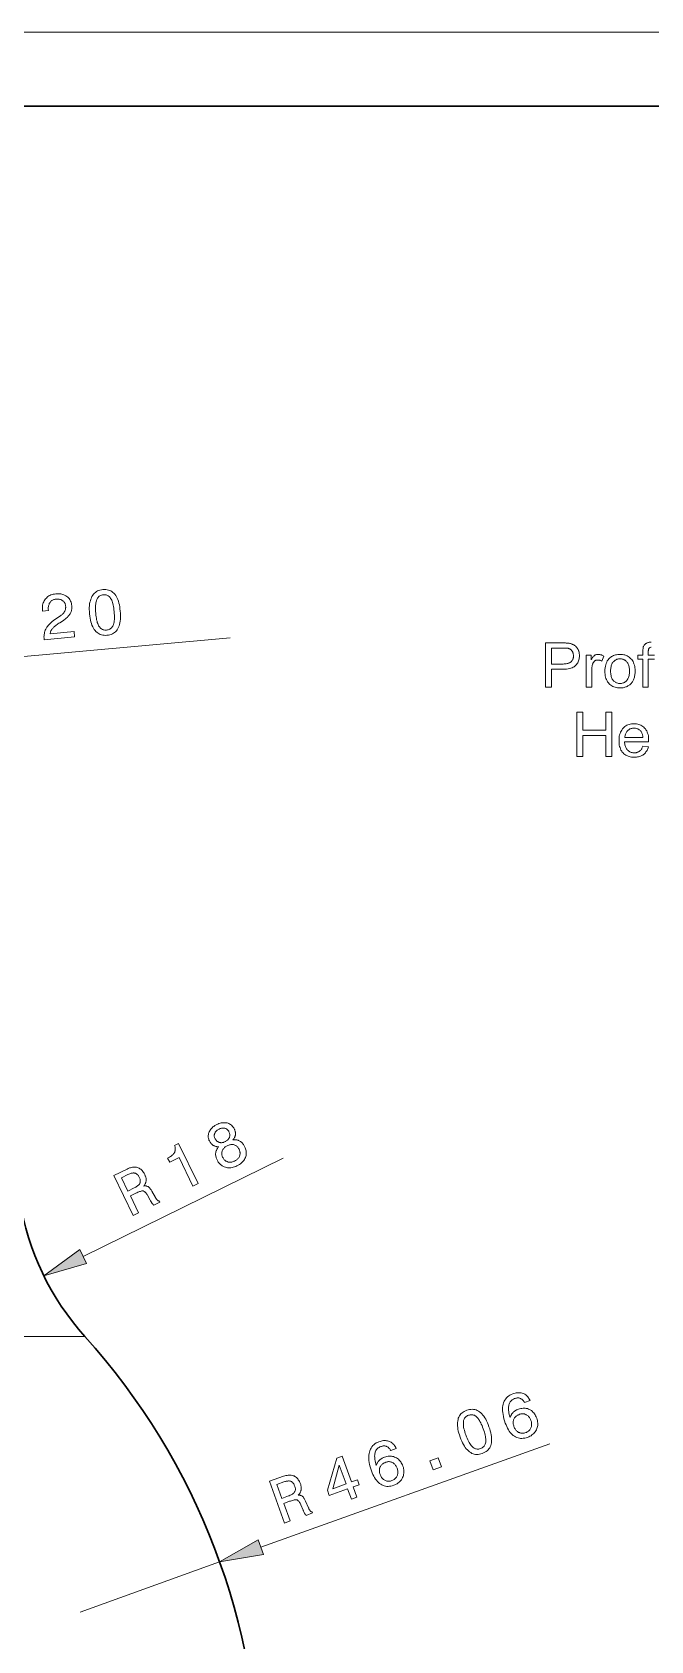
# Model space of a CAD drawing. Extents: x 0 to 297, y 0 to 420.
# Drawn here: x 128.1 to 169.9, y 311.3 to 420 of the extents above; entities that cross this region are included whole.
import ezdxf

# ---------------------------------------------------------------- set-up
doc = ezdxf.new("R2010")
doc.units = 0

msp = doc.modelspace()

# ---------------------------------------------------------------- linework, layer by layer
at = {"color": 7, "lineweight": 13}
for p, q in [((0, 420), (297, 420)), ((128.88, 331.88), (85.62, 331.88)), ((143.58, 317.64), (163.08, 324.63))]:
    msp.add_line(p, q, dxfattribs=at)
at = {"color": 7, "lineweight": 30}
msp.add_line((20, 415), (292, 415), dxfattribs=at)
at = {"color": 7, "lineweight": 13, "ltscale": 0.426139}
msp.add_line((124.53, 377.55), (141.51, 379.08), dxfattribs=at)
at = {"color": 7, "lineweight": 13, "ltscale": 0.376139}
msp.add_line((131.58, 337.28), (145.08, 343.92), dxfattribs=at)
at = {"color": 7, "lineweight": 13, "ltscale": 0.070515}
msp.add_line((131.7, 331.88), (128.88, 331.88), dxfattribs=at)
at = {"color": 7, "lineweight": 13, "ltscale": 0.25}
msp.add_line((131.39, 313.26), (140.8, 316.64), dxfattribs=at)
at = {"color": 7, "lineweight": 13}
for points in [[(128.95, 378.95), (128.95, 378.96), (128.95, 379.05), (128.94, 379.14), (128.95, 379.22), (128.96, 379.3), (128.97, 379.38), (128.98, 379.45), (129, 379.52), (129.03, 379.59), (129.06, 379.66), (129.09, 379.72), (129.13, 379.79), (129.18, 379.85), (129.23, 379.92), (129.29, 379.98), (129.35, 380.05), (129.43, 380.11), (129.5, 380.18), (129.59, 380.24), (129.68, 380.31), (129.78, 380.38), (130.02, 380.54), (130.06, 380.57), (130.1, 380.6), (130.14, 380.63), (130.18, 380.66), (130.21, 380.69), (130.24, 380.72), (130.27, 380.75), (130.29, 380.79), (130.31, 380.82), (130.33, 380.85), (130.35, 380.88), (130.36, 380.92), (130.38, 380.95), (130.39, 380.99), (130.39, 381.02), (130.4, 381.06), (130.4, 381.1), (130.41, 381.14), (130.41, 381.18), (130.4, 381.22), (130.4, 381.27), (130.39, 381.31), (130.38, 381.35), (130.36, 381.39), (130.34, 381.43), (130.32, 381.47), (130.3, 381.5), (130.27, 381.53), (130.24, 381.56), (130.21, 381.59), (130.17, 381.61), (130.13, 381.64), (130.09, 381.65), (130.05, 381.67), (130.01, 381.68), (129.96, 381.69), (129.91, 381.7), (129.86, 381.7), (129.81, 381.7), (129.76, 381.7), (129.7, 381.69), (129.65, 381.68), (129.61, 381.67), (129.56, 381.65), (129.52, 381.63), (129.48, 381.6), (129.44, 381.58), (129.41, 381.55), (129.38, 381.51), (129.35, 381.47), (129.32, 381.43), (129.3, 381.39), (129.28, 381.34), (129.26, 381.29), (129.25, 381.24), (129.24, 381.19), (129.23, 381.13), (129.23, 381.08), (129.23, 381.01), (129.24, 380.95), (129.24, 380.92), (128.85, 380.88), (128.84, 380.94), (128.84, 381.03), (128.84, 381.12), (128.84, 381.21), (128.85, 381.29), (128.87, 381.37), (128.89, 381.45), (128.92, 381.52), (128.96, 381.59), (129, 381.65), (129.04, 381.71), (129.1, 381.77), (129.15, 381.82), (129.21, 381.87), (129.27, 381.91), (129.34, 381.95), (129.41, 381.98), (129.49, 382.01), (129.57, 382.03), (129.66, 382.04), (129.75, 382.06), (129.83, 382.06), (129.92, 382.06), (130, 382.06), (130.08, 382.05), (130.15, 382.03), (130.22, 382.01), (130.29, 381.98), (130.36, 381.95), (130.42, 381.92), (130.48, 381.87), (130.54, 381.83), (130.59, 381.78), (130.64, 381.73), (130.68, 381.67), (130.71, 381.61), (130.74, 381.55), (130.77, 381.48), (130.79, 381.41), (130.8, 381.33), (130.81, 381.25), (130.82, 381.19), (130.82, 381.13), (130.81, 381.07), (130.81, 381.02), (130.8, 380.96), (130.79, 380.91), (130.77, 380.85), (130.75, 380.8), (130.73, 380.75), (130.7, 380.7), (130.67, 380.65), (130.64, 380.6), (130.6, 380.56), (130.56, 380.51), (130.52, 380.46), (130.47, 380.42), (130.42, 380.38), (130.37, 380.33), (130.31, 380.29), (130.25, 380.25), (130.01, 380.1), (129.94, 380.06), (129.88, 380.02), (129.82, 379.98), (129.77, 379.94), (129.72, 379.9), (129.67, 379.86), (129.63, 379.82), (129.59, 379.79), (129.56, 379.75), (129.53, 379.72), (129.5, 379.68), (129.47, 379.65), (129.45, 379.62), (129.43, 379.58), (129.41, 379.55), (129.39, 379.51), (129.38, 379.47), (129.37, 379.44), (129.36, 379.4), (129.35, 379.36), (130.97, 379.51), (131, 379.14)], [(132.02, 380.7), (132.01, 380.85), (132, 380.99), (132, 381.12), (132.01, 381.25), (132.02, 381.37), (132.04, 381.49), (132.07, 381.59), (132.1, 381.7), (132.14, 381.79), (132.18, 381.88), (132.23, 381.96), (132.28, 382.03), (132.34, 382.09), (132.41, 382.15), (132.48, 382.2), (132.55, 382.25), (132.64, 382.28), (132.72, 382.31), (132.82, 382.33), (132.91, 382.34), (133.01, 382.35), (133.11, 382.34), (133.2, 382.33), (133.29, 382.31), (133.37, 382.28), (133.45, 382.25), (133.52, 382.2), (133.59, 382.15), (133.66, 382.09), (133.72, 382.02), (133.78, 381.94), (133.83, 381.86), (133.88, 381.76), (133.92, 381.66), (133.96, 381.55), (134, 381.43), (134.03, 381.31), (134.05, 381.18), (134.07, 381.04), (134.09, 380.89), (134.1, 380.74), (134.1, 380.6), (134.1, 380.46), (134.1, 380.33), (134.08, 380.21), (134.06, 380.1), (134.04, 379.99), (134.01, 379.89), (133.97, 379.8), (133.93, 379.71), (133.88, 379.63), (133.83, 379.56), (133.77, 379.49), (133.7, 379.44), (133.63, 379.39), (133.56, 379.35), (133.47, 379.31), (133.39, 379.28), (133.29, 379.26), (133.19, 379.25), (133.09, 379.24), (133, 379.25), (132.91, 379.26), (132.82, 379.28), (132.74, 379.31), (132.66, 379.34), (132.59, 379.39), (132.52, 379.44), (132.45, 379.5), (132.39, 379.57), (132.33, 379.65), (132.28, 379.74), (132.23, 379.83), (132.18, 379.93), (132.15, 380.04), (132.11, 380.15), (132.08, 380.28), (132.06, 380.41), (132.04, 380.55)], [(132.43, 380.74), (132.44, 380.62), (132.46, 380.5), (132.48, 380.4), (132.49, 380.3), (132.52, 380.2), (132.54, 380.12), (132.57, 380.04), (132.6, 379.97), (132.63, 379.9), (132.66, 379.85), (132.7, 379.79), (132.74, 379.75), (132.78, 379.71), (132.83, 379.68), (132.88, 379.65), (132.93, 379.63), (132.98, 379.61), (133.04, 379.6), (133.1, 379.6), (133.16, 379.6), (133.22, 379.61), (133.28, 379.62), (133.34, 379.64), (133.39, 379.67), (133.44, 379.7), (133.48, 379.73), (133.52, 379.77), (133.55, 379.82), (133.58, 379.87), (133.61, 379.93), (133.63, 379.99), (133.65, 380.06), (133.67, 380.14), (133.68, 380.22), (133.69, 380.31), (133.69, 380.4), (133.69, 380.5), (133.69, 380.61), (133.68, 380.73), (133.67, 380.85), (133.66, 380.97), (133.65, 381.08), (133.63, 381.19), (133.61, 381.29), (133.59, 381.39), (133.56, 381.47), (133.54, 381.55), (133.51, 381.62), (133.48, 381.69), (133.44, 381.74), (133.41, 381.8), (133.37, 381.84), (133.33, 381.88), (133.28, 381.91), (133.23, 381.94), (133.18, 381.96), (133.13, 381.98), (133.07, 381.98), (133.01, 381.99), (132.95, 381.99), (132.88, 381.98), (132.83, 381.96), (132.77, 381.94), (132.72, 381.92), (132.67, 381.89), (132.63, 381.85), (132.59, 381.81), (132.56, 381.77), (132.53, 381.71), (132.5, 381.66), (132.48, 381.59), (132.46, 381.52), (132.44, 381.45), (132.43, 381.36), (132.42, 381.28), (132.41, 381.18), (132.41, 381.08), (132.42, 380.97), (132.42, 380.86)], [(162.8, 375.74), (162.8, 378.74), (163.93, 378.74), (163.99, 378.74), (164.05, 378.74), (164.1, 378.74), (164.15, 378.74), (164.2, 378.73), (164.24, 378.73), (164.28, 378.73), (164.32, 378.72), (164.36, 378.72), (164.39, 378.71), (164.43, 378.7), (164.48, 378.7), (164.52, 378.68), (164.56, 378.67), (164.59, 378.66), (164.63, 378.64), (164.67, 378.63), (164.7, 378.61), (164.73, 378.59), (164.76, 378.57), (164.79, 378.55), (164.82, 378.53), (164.85, 378.5), (164.87, 378.48), (164.9, 378.45), (164.92, 378.42), (164.94, 378.39), (164.96, 378.35), (164.98, 378.32), (165, 378.28), (165.02, 378.25), (165.03, 378.21), (165.05, 378.17), (165.06, 378.13), (165.07, 378.09), (165.08, 378.05), (165.08, 378), (165.09, 377.96), (165.09, 377.92), (165.09, 377.87), (165.09, 377.8), (165.08, 377.73), (165.07, 377.65), (165.05, 377.59), (165.03, 377.52), (165.01, 377.46), (164.97, 377.4), (164.94, 377.34), (164.9, 377.28), (164.85, 377.23), (164.8, 377.18), (164.74, 377.13), (164.67, 377.09), (164.59, 377.06), (164.51, 377.03), (164.42, 377), (164.32, 376.98), (164.21, 376.97), (164.09, 376.96), (163.97, 376.96), (163.2, 376.96), (163.2, 375.74)], [(163.2, 377.31), (163.98, 377.31), (164.05, 377.32), (164.12, 377.32), (164.19, 377.33), (164.25, 377.34), (164.3, 377.35), (164.36, 377.37), (164.4, 377.39), (164.45, 377.41), (164.49, 377.43), (164.52, 377.46), (164.55, 377.49), (164.58, 377.52), (164.6, 377.55), (164.63, 377.59), (164.64, 377.63), (164.66, 377.67), (164.67, 377.72), (164.68, 377.76), (164.68, 377.81), (164.68, 377.86), (164.68, 377.9), (164.68, 377.93), (164.67, 377.97), (164.67, 378), (164.66, 378.04), (164.65, 378.07), (164.64, 378.1), (164.62, 378.13), (164.61, 378.16), (164.59, 378.18), (164.57, 378.21), (164.55, 378.23), (164.53, 378.26), (164.5, 378.28), (164.48, 378.29), (164.45, 378.31), (164.43, 378.33), (164.4, 378.34), (164.37, 378.35), (164.34, 378.36), (164.32, 378.37), (164.29, 378.37), (164.26, 378.37), (164.23, 378.38), (164.19, 378.38), (164.16, 378.38), (164.11, 378.38), (164.07, 378.39), (164.02, 378.39), (163.97, 378.39), (163.2, 378.39)], [(165.55, 375.74), (165.55, 377.91), (165.88, 377.91), (165.88, 377.59), (165.9, 377.63), (165.93, 377.67), (165.95, 377.71), (165.98, 377.74), (166, 377.78), (166.02, 377.81), (166.05, 377.83), (166.07, 377.85), (166.09, 377.87), (166.11, 377.89), (166.13, 377.9), (166.16, 377.92), (166.18, 377.93), (166.2, 377.94), (166.23, 377.95), (166.25, 377.95), (166.27, 377.96), (166.3, 377.96), (166.32, 377.96), (166.35, 377.96), (166.39, 377.96), (166.42, 377.96), (166.46, 377.95), (166.5, 377.94), (166.54, 377.93), (166.57, 377.92), (166.61, 377.91), (166.65, 377.89), (166.69, 377.87), (166.73, 377.84), (166.6, 377.5), (166.57, 377.52), (166.55, 377.53), (166.52, 377.54), (166.49, 377.55), (166.47, 377.56), (166.44, 377.57), (166.41, 377.58), (166.38, 377.58), (166.36, 377.58), (166.33, 377.58), (166.31, 377.58), (166.28, 377.58), (166.26, 377.58), (166.24, 377.57), (166.22, 377.56), (166.19, 377.56), (166.17, 377.55), (166.15, 377.54), (166.13, 377.52), (166.11, 377.51), (166.1, 377.5), (166.08, 377.48), (166.06, 377.46), (166.05, 377.44), (166.03, 377.42), (166.02, 377.4), (166.01, 377.38), (166, 377.36), (165.99, 377.33), (165.98, 377.31), (165.97, 377.27), (165.95, 377.23), (165.95, 377.19), (165.94, 377.15), (165.93, 377.1), (165.93, 377.06), (165.92, 377.02), (165.92, 376.97), (165.92, 376.93), (165.92, 376.88), (165.92, 375.74)], [(166.81, 376.83), (166.81, 376.95), (166.82, 377.06), (166.84, 377.16), (166.86, 377.26), (166.89, 377.35), (166.93, 377.44), (166.97, 377.52), (167.02, 377.59), (167.08, 377.66), (167.15, 377.72), (167.2, 377.77), (167.26, 377.81), (167.32, 377.85), (167.39, 377.88), (167.46, 377.9), (167.53, 377.92), (167.6, 377.94), (167.67, 377.95), (167.75, 377.96), (167.83, 377.96), (167.92, 377.96), (168, 377.95), (168.08, 377.94), (168.16, 377.92), (168.24, 377.89), (168.31, 377.86), (168.38, 377.82), (168.44, 377.78), (168.5, 377.73), (168.56, 377.67), (168.62, 377.61), (168.66, 377.54), (168.71, 377.47), (168.74, 377.4), (168.77, 377.32), (168.8, 377.24), (168.82, 377.15), (168.83, 377.06), (168.84, 376.96), (168.85, 376.86), (168.84, 376.78), (168.84, 376.7), (168.83, 376.62), (168.83, 376.55), (168.81, 376.48), (168.8, 376.42), (168.78, 376.36), (168.77, 376.3), (168.74, 376.25), (168.72, 376.2), (168.69, 376.15), (168.67, 376.11), (168.63, 376.06), (168.6, 376.02), (168.57, 375.99), (168.53, 375.95), (168.49, 375.91), (168.45, 375.88), (168.4, 375.85), (168.35, 375.83), (168.31, 375.8), (168.26, 375.78), (168.21, 375.76), (168.15, 375.74), (168.1, 375.73), (168.05, 375.71), (168, 375.7), (167.94, 375.7), (167.89, 375.69), (167.83, 375.69), (167.74, 375.7), (167.65, 375.7), (167.57, 375.72), (167.49, 375.74), (167.42, 375.77), (167.34, 375.8), (167.28, 375.84), (167.21, 375.88), (167.15, 375.93), (167.09, 375.98), (167.04, 376.05), (166.99, 376.11), (166.95, 376.18), (166.91, 376.26), (166.88, 376.34), (166.85, 376.43), (166.83, 376.52), (166.82, 376.62), (166.81, 376.72)], [(167.19, 376.83), (167.19, 376.75), (167.2, 376.67), (167.2, 376.6), (167.22, 376.53), (167.23, 376.46), (167.25, 376.4), (167.28, 376.35), (167.3, 376.29), (167.34, 376.25), (167.37, 376.2), (167.41, 376.16), (167.45, 376.13), (167.49, 376.1), (167.53, 376.07), (167.58, 376.05), (167.62, 376.03), (167.67, 376.01), (167.72, 376), (167.77, 376), (167.83, 375.99), (167.88, 376), (167.93, 376), (167.98, 376.01), (168.03, 376.03), (168.08, 376.05), (168.12, 376.07), (168.17, 376.1), (168.21, 376.13), (168.25, 376.16), (168.29, 376.2), (168.32, 376.25), (168.35, 376.3), (168.38, 376.35), (168.4, 376.41), (168.42, 376.47), (168.44, 376.53), (168.45, 376.6), (168.46, 376.68), (168.47, 376.76), (168.47, 376.84), (168.47, 376.92), (168.46, 376.99), (168.45, 377.06), (168.44, 377.13), (168.42, 377.19), (168.4, 377.25), (168.38, 377.31), (168.35, 377.36), (168.32, 377.41), (168.28, 377.45), (168.25, 377.49), (168.21, 377.53), (168.17, 377.56), (168.12, 377.58), (168.08, 377.61), (168.03, 377.63), (167.98, 377.64), (167.93, 377.65), (167.88, 377.66), (167.83, 377.66), (167.77, 377.66), (167.72, 377.65), (167.67, 377.64), (167.62, 377.63), (167.58, 377.61), (167.53, 377.58), (167.49, 377.56), (167.45, 377.53), (167.41, 377.49), (167.37, 377.45), (167.34, 377.41), (167.3, 377.36), (167.28, 377.31), (167.25, 377.25), (167.23, 377.19), (167.22, 377.13), (167.2, 377.06), (167.2, 376.99), (167.19, 376.91)], [(164.91, 371.06), (164.91, 374.06), (165.31, 374.06), (165.31, 372.83), (166.87, 372.83), (166.87, 374.06), (167.27, 374.06), (167.27, 371.06), (166.87, 371.06), (166.87, 372.47), (165.31, 372.47), (165.31, 371.06)], [(169.37, 371.76), (169.75, 371.71), (169.73, 371.65), (169.71, 371.58), (169.68, 371.53), (169.65, 371.47), (169.62, 371.42), (169.58, 371.37), (169.55, 371.32), (169.51, 371.27), (169.46, 371.23), (169.41, 371.19), (169.36, 371.16), (169.31, 371.13), (169.26, 371.1), (169.2, 371.08), (169.14, 371.06), (169.07, 371.04), (169.01, 371.03), (168.94, 371.02), (168.87, 371.01), (168.79, 371.01), (168.7, 371.01), (168.61, 371.02), (168.52, 371.04), (168.44, 371.06), (168.37, 371.08), (168.29, 371.12), (168.22, 371.15), (168.16, 371.2), (168.09, 371.25), (168.04, 371.3), (167.98, 371.36), (167.94, 371.43), (167.89, 371.5), (167.86, 371.58), (167.83, 371.66), (167.8, 371.74), (167.78, 371.83), (167.77, 371.92), (167.76, 372.02), (167.76, 372.13), (167.76, 372.23), (167.77, 372.34), (167.78, 372.43), (167.8, 372.53), (167.83, 372.61), (167.86, 372.7), (167.9, 372.77), (167.94, 372.85), (167.99, 372.92), (168.04, 372.98), (168.1, 373.04), (168.16, 373.09), (168.22, 373.13), (168.29, 373.17), (168.36, 373.21), (168.44, 373.23), (168.52, 373.25), (168.6, 373.27), (168.68, 373.28), (168.77, 373.28), (168.86, 373.28), (168.94, 373.27), (169.02, 373.25), (169.1, 373.23), (169.17, 373.21), (169.24, 373.17), (169.3, 373.14), (169.37, 373.09), (169.43, 373.04), (169.48, 372.98), (169.54, 372.92), (169.58, 372.86), (169.63, 372.79), (169.66, 372.71), (169.69, 372.63), (169.72, 372.54), (169.74, 372.45), (169.75, 372.36), (169.76, 372.26), (169.76, 372.15), (169.76, 372.14), (169.76, 372.14), (169.76, 372.13), (169.76, 372.12), (169.76, 372.11), (169.76, 372.1), (169.76, 372.09), (169.76, 372.08), (169.76, 372.06), (169.76, 372.05), (168.14, 372.05), (168.14, 371.98), (168.15, 371.92), (168.16, 371.85), (168.18, 371.79), (168.2, 371.74), (168.22, 371.68), (168.25, 371.63), (168.27, 371.59), (168.31, 371.54), (168.34, 371.5), (168.38, 371.47), (168.42, 371.43), (168.46, 371.41), (168.5, 371.38), (168.54, 371.36), (168.59, 371.34), (168.64, 371.33), (168.69, 371.32), (168.74, 371.31), (168.79, 371.31), (168.83, 371.31), (168.87, 371.32), (168.91, 371.32), (168.95, 371.33), (168.98, 371.34), (169.02, 371.35), (169.05, 371.37), (169.08, 371.38), (169.11, 371.4), (169.14, 371.42), (169.17, 371.44), (169.2, 371.47), (169.22, 371.49), (169.25, 371.52), (169.27, 371.56), (169.29, 371.59), (169.31, 371.63), (169.33, 371.67), (169.35, 371.71)], [(168.16, 372.35), (169.37, 372.35), (169.37, 372.41), (169.36, 372.46), (169.35, 372.51), (169.34, 372.55), (169.32, 372.59), (169.31, 372.63), (169.29, 372.67), (169.27, 372.71), (169.25, 372.74), (169.23, 372.77), (169.2, 372.81), (169.16, 372.84), (169.12, 372.87), (169.08, 372.9), (169.03, 372.93), (168.98, 372.94), (168.94, 372.96), (168.88, 372.97), (168.83, 372.98), (168.78, 372.98), (168.73, 372.98), (168.68, 372.97), (168.63, 372.96), (168.59, 372.95), (168.54, 372.94), (168.5, 372.92), (168.46, 372.9), (168.42, 372.87), (168.38, 372.84), (168.35, 372.81), (168.32, 372.77), (168.29, 372.74), (168.26, 372.7), (168.24, 372.65), (168.22, 372.61), (168.2, 372.56), (168.18, 372.51), (168.17, 372.46), (168.16, 372.41)], [(140.74, 344.7), (140.7, 344.7), (140.66, 344.7), (140.62, 344.7), (140.58, 344.71), (140.54, 344.72), (140.5, 344.73), (140.47, 344.74), (140.43, 344.75), (140.4, 344.77), (140.37, 344.79), (140.34, 344.81), (140.31, 344.83), (140.28, 344.86), (140.25, 344.88), (140.22, 344.91), (140.2, 344.94), (140.18, 344.98), (140.15, 345.01), (140.13, 345.05), (140.11, 345.09), (140.08, 345.15), (140.06, 345.21), (140.05, 345.27), (140.03, 345.33), (140.03, 345.4), (140.03, 345.46), (140.04, 345.52), (140.05, 345.58), (140.07, 345.64), (140.1, 345.7), (140.13, 345.76), (140.16, 345.82), (140.2, 345.88), (140.24, 345.93), (140.29, 345.98), (140.34, 346.03), (140.4, 346.07), (140.47, 346.12), (140.53, 346.16), (140.61, 346.19), (140.68, 346.23), (140.75, 346.26), (140.83, 346.28), (140.9, 346.3), (140.97, 346.31), (141.04, 346.32), (141.11, 346.32), (141.17, 346.32), (141.24, 346.31), (141.3, 346.3), (141.37, 346.28), (141.43, 346.26), (141.48, 346.23), (141.54, 346.2), (141.59, 346.16), (141.63, 346.12), (141.67, 346.07), (141.71, 346.02), (141.75, 345.97), (141.78, 345.91), (141.8, 345.87), (141.82, 345.83), (141.83, 345.79), (141.84, 345.75), (141.85, 345.71), (141.86, 345.67), (141.86, 345.63), (141.87, 345.59), (141.87, 345.56), (141.86, 345.52), (141.86, 345.48), (141.85, 345.45), (141.84, 345.41), (141.83, 345.38), (141.82, 345.34), (141.8, 345.31), (141.78, 345.27), (141.76, 345.24), (141.73, 345.2), (141.7, 345.17), (141.76, 345.17), (141.81, 345.17), (141.86, 345.17), (141.9, 345.17), (141.95, 345.16), (142, 345.15), (142.04, 345.14), (142.08, 345.12), (142.12, 345.1), (142.16, 345.08), (142.2, 345.05), (142.24, 345.03), (142.28, 345), (142.31, 344.96), (142.34, 344.93), (142.37, 344.89), (142.4, 344.85), (142.43, 344.81), (142.46, 344.76), (142.48, 344.71), (142.52, 344.63), (142.55, 344.56), (142.57, 344.48), (142.58, 344.41), (142.59, 344.33), (142.59, 344.26), (142.59, 344.19), (142.58, 344.11), (142.56, 344.04), (142.54, 343.97), (142.51, 343.9), (142.47, 343.83), (142.43, 343.77), (142.38, 343.71), (142.33, 343.65), (142.27, 343.6), (142.2, 343.54), (142.13, 343.5), (142.06, 343.45), (141.97, 343.41), (141.89, 343.37), (141.81, 343.34), (141.72, 343.31), (141.64, 343.29), (141.56, 343.28), (141.49, 343.27), (141.41, 343.27), (141.33, 343.27), (141.26, 343.29), (141.19, 343.31), (141.11, 343.33), (141.05, 343.36), (140.98, 343.4), (140.92, 343.44), (140.87, 343.48), (140.81, 343.54), (140.76, 343.59), (140.71, 343.66), (140.67, 343.73), (140.63, 343.8), (140.61, 343.85), (140.59, 343.9), (140.57, 343.95), (140.56, 344), (140.55, 344.05), (140.54, 344.09), (140.53, 344.14), (140.53, 344.19), (140.53, 344.23), (140.54, 344.28), (140.54, 344.32), (140.55, 344.37), (140.57, 344.41), (140.58, 344.45), (140.6, 344.5), (140.62, 344.54), (140.65, 344.58), (140.68, 344.62), (140.71, 344.66)], [(140.49, 345.24), (140.51, 345.2), (140.54, 345.17), (140.56, 345.14), (140.58, 345.11), (140.61, 345.08), (140.64, 345.06), (140.67, 345.04), (140.7, 345.02), (140.74, 345), (140.77, 344.99), (140.81, 344.98), (140.85, 344.98), (140.89, 344.97), (140.93, 344.97), (140.97, 344.98), (141.01, 344.98), (141.05, 344.99), (141.09, 345.01), (141.13, 345.02), (141.17, 345.04), (141.21, 345.06), (141.25, 345.09), (141.29, 345.11), (141.32, 345.14), (141.35, 345.17), (141.38, 345.19), (141.4, 345.23), (141.42, 345.26), (141.44, 345.29), (141.46, 345.33), (141.47, 345.36), (141.48, 345.4), (141.48, 345.44), (141.48, 345.47), (141.48, 345.51), (141.48, 345.55), (141.47, 345.58), (141.46, 345.62), (141.45, 345.66), (141.43, 345.7), (141.41, 345.74), (141.39, 345.77), (141.37, 345.8), (141.34, 345.83), (141.31, 345.86), (141.29, 345.88), (141.26, 345.9), (141.22, 345.92), (141.19, 345.93), (141.16, 345.94), (141.12, 345.95), (141.08, 345.96), (141.05, 345.96), (141.01, 345.96), (140.97, 345.95), (140.93, 345.94), (140.89, 345.93), (140.84, 345.92), (140.8, 345.9), (140.76, 345.88), (140.72, 345.86), (140.68, 345.84), (140.64, 345.81), (140.61, 345.79), (140.58, 345.76), (140.55, 345.73), (140.53, 345.7), (140.5, 345.67), (140.49, 345.64), (140.47, 345.6), (140.46, 345.57), (140.45, 345.53), (140.44, 345.5), (140.44, 345.46), (140.44, 345.43), (140.44, 345.39), (140.45, 345.35), (140.46, 345.32), (140.48, 345.28)], [(139, 342.04), (138.06, 343.96), (137.43, 343.65), (137.29, 343.92), (137.36, 343.96), (137.42, 343.99), (137.48, 344.03), (137.53, 344.07), (137.58, 344.1), (137.62, 344.14), (137.66, 344.18), (137.69, 344.22), (137.72, 344.26), (137.75, 344.3), (137.77, 344.34), (137.78, 344.39), (137.79, 344.43), (137.8, 344.48), (137.8, 344.53), (137.8, 344.58), (137.8, 344.63), (137.79, 344.68), (137.77, 344.74), (137.76, 344.79), (138.02, 344.92), (139.35, 342.21)], [(141, 343.99), (141.03, 343.94), (141.05, 343.9), (141.08, 343.86), (141.11, 343.82), (141.15, 343.79), (141.18, 343.76), (141.22, 343.73), (141.26, 343.71), (141.3, 343.69), (141.34, 343.68), (141.38, 343.66), (141.43, 343.66), (141.48, 343.65), (141.52, 343.65), (141.57, 343.66), (141.62, 343.66), (141.66, 343.67), (141.71, 343.69), (141.76, 343.71), (141.81, 343.73), (141.86, 343.76), (141.91, 343.79), (141.95, 343.82), (141.99, 343.85), (142.03, 343.88), (142.06, 343.92), (142.09, 343.95), (142.11, 343.99), (142.13, 344.03), (142.15, 344.07), (142.16, 344.12), (142.17, 344.16), (142.18, 344.21), (142.18, 344.25), (142.18, 344.3), (142.17, 344.34), (142.16, 344.39), (142.15, 344.44), (142.13, 344.49), (142.11, 344.54), (142.08, 344.58), (142.06, 344.62), (142.03, 344.66), (142, 344.69), (141.97, 344.72), (141.94, 344.75), (141.9, 344.77), (141.86, 344.79), (141.82, 344.81), (141.78, 344.83), (141.74, 344.84), (141.7, 344.84), (141.65, 344.85), (141.6, 344.84), (141.56, 344.84), (141.51, 344.83), (141.46, 344.82), (141.41, 344.8), (141.36, 344.78), (141.31, 344.76), (141.26, 344.73), (141.21, 344.71), (141.17, 344.68), (141.13, 344.65), (141.1, 344.61), (141.06, 344.58), (141.04, 344.54), (141.01, 344.51), (140.99, 344.47), (140.97, 344.43), (140.96, 344.39), (140.95, 344.34), (140.94, 344.3), (140.94, 344.26), (140.94, 344.22), (140.94, 344.17), (140.95, 344.13), (140.96, 344.08), (140.98, 344.04)], [(134.97, 340.06), (133.65, 342.75), (134.55, 343.19), (134.63, 343.23), (134.71, 343.26), (134.78, 343.28), (134.85, 343.3), (134.92, 343.32), (134.99, 343.32), (135.06, 343.32), (135.13, 343.32), (135.19, 343.31), (135.25, 343.29), (135.31, 343.27), (135.37, 343.25), (135.42, 343.21), (135.48, 343.17), (135.53, 343.13), (135.57, 343.08), (135.62, 343.03), (135.66, 342.96), (135.7, 342.9), (135.74, 342.83), (135.76, 342.78), (135.78, 342.74), (135.79, 342.7), (135.81, 342.65), (135.82, 342.61), (135.83, 342.57), (135.83, 342.53), (135.84, 342.49), (135.84, 342.45), (135.83, 342.41), (135.83, 342.37), (135.82, 342.33), (135.81, 342.29), (135.8, 342.25), (135.79, 342.22), (135.77, 342.18), (135.75, 342.15), (135.73, 342.11), (135.71, 342.08), (135.68, 342.04), (135.72, 342.05), (135.75, 342.05), (135.78, 342.05), (135.81, 342.05), (135.84, 342.05), (135.87, 342.04), (135.89, 342.03), (135.92, 342.02), (135.94, 342.01), (135.97, 342), (135.99, 341.99), (136.01, 341.97), (136.04, 341.95), (136.06, 341.92), (136.09, 341.89), (136.11, 341.86), (136.14, 341.82), (136.17, 341.78), (136.19, 341.74), (136.22, 341.69), (136.46, 341.27), (136.48, 341.24), (136.49, 341.22), (136.51, 341.19), (136.52, 341.17), (136.54, 341.15), (136.55, 341.13), (136.56, 341.12), (136.58, 341.1), (136.59, 341.09), (136.6, 341.08), (136.61, 341.07), (136.63, 341.06), (136.64, 341.05), (136.65, 341.04), (136.66, 341.04), (136.68, 341.03), (136.69, 341.03), (136.71, 341.02), (136.72, 341.02), (136.73, 341.02), (136.77, 340.95), (136.36, 340.75), (136.35, 340.75), (136.34, 340.76), (136.33, 340.77), (136.32, 340.78), (136.31, 340.79), (136.3, 340.8), (136.29, 340.81), (136.28, 340.83), (136.27, 340.84), (136.26, 340.86), (136.24, 340.87), (136.23, 340.89), (136.22, 340.91), (136.2, 340.93), (136.19, 340.95), (136.18, 340.97), (136.16, 341), (136.15, 341.02), (136.13, 341.05), (136.11, 341.08), (135.92, 341.42), (135.9, 341.46), (135.87, 341.51), (135.84, 341.55), (135.81, 341.58), (135.78, 341.62), (135.76, 341.64), (135.73, 341.66), (135.7, 341.68), (135.67, 341.7), (135.65, 341.71), (135.62, 341.71), (135.59, 341.71), (135.55, 341.71), (135.5, 341.7), (135.46, 341.68), (135.4, 341.67), (135.35, 341.65), (135.28, 341.62), (135.22, 341.59), (135.14, 341.56), (134.77, 341.37), (135.33, 340.24)], [(134.61, 342.81), (134.17, 342.6), (134.61, 341.7), (135.03, 341.91), (135.09, 341.94), (135.14, 341.97), (135.19, 342), (135.24, 342.03), (135.28, 342.07), (135.32, 342.1), (135.35, 342.13), (135.38, 342.16), (135.4, 342.2), (135.42, 342.23), (135.43, 342.26), (135.44, 342.3), (135.44, 342.33), (135.44, 342.37), (135.44, 342.41), (135.44, 342.45), (135.43, 342.5), (135.41, 342.54), (135.39, 342.59), (135.37, 342.64), (135.35, 342.68), (135.32, 342.72), (135.3, 342.76), (135.27, 342.8), (135.24, 342.83), (135.21, 342.85), (135.18, 342.87), (135.15, 342.89), (135.11, 342.91), (135.08, 342.92), (135.04, 342.92), (135.01, 342.93), (134.97, 342.93), (134.92, 342.92), (134.88, 342.91), (134.83, 342.9), (134.78, 342.88), (134.73, 342.86), (134.67, 342.84)], [(131.35, 337.75), (128.93, 335.98), (131.81, 336.81)], [(161.75, 327.54), (161.38, 327.41), (161.36, 327.45), (161.33, 327.49), (161.31, 327.52), (161.28, 327.55), (161.26, 327.58), (161.23, 327.61), (161.2, 327.63), (161.17, 327.65), (161.14, 327.67), (161.1, 327.69), (161.07, 327.7), (161.03, 327.71), (160.99, 327.72), (160.96, 327.72), (160.92, 327.72), (160.88, 327.72), (160.83, 327.71), (160.79, 327.7), (160.75, 327.69), (160.7, 327.68), (160.64, 327.65), (160.59, 327.62), (160.54, 327.59), (160.49, 327.55), (160.45, 327.51), (160.42, 327.47), (160.38, 327.42), (160.36, 327.37), (160.34, 327.31), (160.32, 327.25), (160.31, 327.19), (160.3, 327.12), (160.3, 327.04), (160.3, 326.97), (160.3, 326.88), (160.31, 326.8), (160.33, 326.71), (160.35, 326.61), (160.37, 326.52), (160.4, 326.41), (160.42, 326.45), (160.43, 326.49), (160.45, 326.52), (160.47, 326.56), (160.49, 326.59), (160.51, 326.63), (160.53, 326.66), (160.56, 326.69), (160.58, 326.72), (160.61, 326.75), (160.64, 326.78), (160.67, 326.8), (160.7, 326.83), (160.74, 326.85), (160.77, 326.87), (160.81, 326.89), (160.84, 326.91), (160.88, 326.93), (160.92, 326.95), (160.97, 326.97), (161.04, 326.99), (161.12, 327.01), (161.2, 327.02), (161.28, 327.03), (161.35, 327.03), (161.43, 327.03), (161.5, 327.01), (161.57, 327), (161.64, 326.97), (161.71, 326.94), (161.77, 326.91), (161.84, 326.87), (161.9, 326.82), (161.95, 326.77), (162, 326.71), (162.05, 326.65), (162.09, 326.58), (162.13, 326.51), (162.17, 326.44), (162.2, 326.35), (162.23, 326.27), (162.25, 326.19), (162.26, 326.11), (162.27, 326.03), (162.27, 325.95), (162.27, 325.87), (162.26, 325.8), (162.24, 325.72), (162.21, 325.65), (162.18, 325.58), (162.15, 325.51), (162.1, 325.44), (162.06, 325.38), (162, 325.32), (161.95, 325.27), (161.88, 325.22), (161.82, 325.17), (161.74, 325.13), (161.67, 325.1), (161.58, 325.06), (161.48, 325.03), (161.39, 325.01), (161.29, 325), (161.2, 324.99), (161.11, 324.99), (161.03, 325), (160.94, 325.02), (160.86, 325.05), (160.78, 325.09), (160.7, 325.13), (160.62, 325.19), (160.55, 325.25), (160.48, 325.32), (160.41, 325.4), (160.35, 325.48), (160.29, 325.58), (160.23, 325.68), (160.18, 325.79), (160.13, 325.9), (160.08, 326.03), (160.03, 326.18), (159.99, 326.32), (159.95, 326.46), (159.93, 326.6), (159.91, 326.73), (159.9, 326.85), (159.9, 326.97), (159.9, 327.09), (159.92, 327.2), (159.94, 327.3), (159.97, 327.4), (160.01, 327.5), (160.05, 327.58), (160.11, 327.66), (160.17, 327.74), (160.23, 327.8), (160.31, 327.86), (160.39, 327.92), (160.48, 327.96), (160.58, 328), (160.66, 328.03), (160.74, 328.05), (160.81, 328.07), (160.88, 328.08), (160.96, 328.08), (161.03, 328.08), (161.09, 328.07), (161.16, 328.06), (161.22, 328.05), (161.29, 328.03), (161.35, 328), (161.4, 327.97), (161.46, 327.93), (161.51, 327.89), (161.56, 327.84), (161.6, 327.79), (161.64, 327.74), (161.68, 327.68), (161.72, 327.61)], [(157.03, 325.08), (156.98, 325.22), (156.94, 325.35), (156.91, 325.48), (156.88, 325.61), (156.87, 325.73), (156.85, 325.85), (156.85, 325.96), (156.86, 326.06), (156.87, 326.16), (156.89, 326.26), (156.91, 326.35), (156.95, 326.43), (156.99, 326.51), (157.04, 326.58), (157.09, 326.65), (157.16, 326.71), (157.23, 326.76), (157.31, 326.81), (157.39, 326.85), (157.48, 326.89), (157.58, 326.92), (157.67, 326.94), (157.76, 326.95), (157.85, 326.96), (157.94, 326.95), (158.02, 326.94), (158.11, 326.91), (158.19, 326.88), (158.27, 326.83), (158.34, 326.78), (158.42, 326.72), (158.49, 326.65), (158.56, 326.57), (158.63, 326.49), (158.69, 326.39), (158.76, 326.29), (158.82, 326.17), (158.88, 326.05), (158.93, 325.92), (158.98, 325.78), (159.03, 325.64), (159.07, 325.5), (159.11, 325.37), (159.13, 325.24), (159.15, 325.12), (159.16, 325.01), (159.16, 324.9), (159.16, 324.79), (159.15, 324.69), (159.13, 324.6), (159.1, 324.51), (159.07, 324.43), (159.03, 324.35), (158.98, 324.28), (158.92, 324.21), (158.86, 324.15), (158.79, 324.1), (158.71, 324.05), (158.62, 324.01), (158.53, 323.97), (158.44, 323.94), (158.34, 323.92), (158.25, 323.91), (158.16, 323.9), (158.08, 323.91), (157.99, 323.93), (157.91, 323.95), (157.83, 323.98), (157.75, 324.03), (157.67, 324.08), (157.59, 324.14), (157.52, 324.21), (157.45, 324.29), (157.38, 324.37), (157.32, 324.47), (157.25, 324.57), (157.19, 324.69), (157.14, 324.81), (157.08, 324.94)], [(157.42, 325.22), (157.46, 325.1), (157.5, 325), (157.55, 324.9), (157.59, 324.81), (157.64, 324.72), (157.68, 324.65), (157.73, 324.58), (157.77, 324.52), (157.82, 324.46), (157.87, 324.41), (157.92, 324.37), (157.97, 324.34), (158.02, 324.31), (158.07, 324.29), (158.12, 324.28), (158.18, 324.27), (158.23, 324.27), (158.29, 324.27), (158.35, 324.28), (158.41, 324.3), (158.47, 324.33), (158.52, 324.35), (158.57, 324.39), (158.61, 324.42), (158.65, 324.46), (158.68, 324.51), (158.71, 324.56), (158.73, 324.61), (158.75, 324.67), (158.76, 324.73), (158.77, 324.8), (158.77, 324.87), (158.76, 324.95), (158.75, 325.03), (158.74, 325.12), (158.72, 325.21), (158.7, 325.31), (158.67, 325.41), (158.63, 325.52), (158.59, 325.64), (158.55, 325.75), (158.51, 325.86), (158.46, 325.96), (158.42, 326.05), (158.37, 326.14), (158.33, 326.21), (158.28, 326.28), (158.24, 326.34), (158.19, 326.4), (158.14, 326.45), (158.1, 326.49), (158.05, 326.52), (158, 326.55), (157.94, 326.57), (157.89, 326.58), (157.84, 326.59), (157.78, 326.59), (157.72, 326.59), (157.66, 326.57), (157.6, 326.55), (157.54, 326.53), (157.49, 326.5), (157.44, 326.47), (157.4, 326.43), (157.36, 326.39), (157.33, 326.35), (157.3, 326.3), (157.28, 326.24), (157.27, 326.19), (157.25, 326.12), (157.25, 326.06), (157.25, 325.98), (157.25, 325.91), (157.26, 325.82), (157.27, 325.74), (157.29, 325.64), (157.32, 325.54), (157.34, 325.44), (157.38, 325.33)], [(161.81, 326.21), (161.79, 326.26), (161.77, 326.31), (161.74, 326.36), (161.71, 326.4), (161.68, 326.44), (161.65, 326.48), (161.62, 326.51), (161.58, 326.54), (161.54, 326.57), (161.5, 326.59), (161.46, 326.61), (161.41, 326.63), (161.37, 326.64), (161.32, 326.65), (161.28, 326.66), (161.23, 326.66), (161.18, 326.65), (161.14, 326.64), (161.09, 326.63), (161.04, 326.62), (160.99, 326.59), (160.94, 326.57), (160.89, 326.55), (160.85, 326.52), (160.81, 326.49), (160.77, 326.45), (160.74, 326.42), (160.71, 326.38), (160.68, 326.34), (160.66, 326.3), (160.64, 326.25), (160.63, 326.21), (160.62, 326.16), (160.61, 326.11), (160.61, 326.06), (160.62, 326.01), (160.62, 325.96), (160.63, 325.9), (160.65, 325.85), (160.66, 325.79), (160.69, 325.74), (160.71, 325.69), (160.74, 325.64), (160.76, 325.59), (160.79, 325.55), (160.83, 325.52), (160.86, 325.48), (160.9, 325.45), (160.94, 325.42), (160.98, 325.4), (161.03, 325.38), (161.07, 325.36), (161.12, 325.35), (161.16, 325.34), (161.21, 325.34), (161.26, 325.34), (161.31, 325.35), (161.36, 325.35), (161.41, 325.37), (161.46, 325.38), (161.51, 325.4), (161.56, 325.43), (161.6, 325.45), (161.64, 325.48), (161.68, 325.51), (161.71, 325.54), (161.74, 325.58), (161.77, 325.62), (161.79, 325.66), (161.81, 325.7), (161.83, 325.75), (161.84, 325.8), (161.85, 325.84), (161.86, 325.89), (161.86, 325.94), (161.86, 325.99), (161.85, 326.05), (161.84, 326.1), (161.83, 326.15)], [(152.72, 324.3), (152.35, 324.17), (152.32, 324.21), (152.3, 324.25), (152.28, 324.28), (152.25, 324.31), (152.23, 324.34), (152.2, 324.37), (152.17, 324.39), (152.14, 324.41), (152.11, 324.43), (152.07, 324.45), (152.04, 324.46), (152, 324.47), (151.96, 324.48), (151.92, 324.48), (151.89, 324.48), (151.84, 324.48), (151.8, 324.47), (151.76, 324.46), (151.72, 324.45), (151.67, 324.44), (151.61, 324.41), (151.56, 324.38), (151.51, 324.35), (151.46, 324.31), (151.42, 324.27), (151.38, 324.23), (151.35, 324.18), (151.33, 324.13), (151.3, 324.07), (151.29, 324.01), (151.28, 323.95), (151.27, 323.88), (151.26, 323.8), (151.27, 323.73), (151.27, 323.64), (151.28, 323.56), (151.3, 323.47), (151.32, 323.37), (151.34, 323.28), (151.37, 323.17), (151.39, 323.21), (151.4, 323.25), (151.42, 323.28), (151.44, 323.32), (151.46, 323.35), (151.48, 323.39), (151.5, 323.42), (151.52, 323.45), (151.55, 323.48), (151.58, 323.51), (151.61, 323.54), (151.64, 323.56), (151.67, 323.59), (151.7, 323.61), (151.74, 323.63), (151.78, 323.65), (151.81, 323.67), (151.85, 323.69), (151.89, 323.71), (151.93, 323.73), (152.01, 323.75), (152.09, 323.77), (152.17, 323.78), (152.25, 323.79), (152.32, 323.79), (152.39, 323.79), (152.47, 323.77), (152.54, 323.76), (152.61, 323.73), (152.68, 323.7), (152.74, 323.67), (152.81, 323.63), (152.87, 323.58), (152.92, 323.53), (152.97, 323.47), (153.02, 323.41), (153.06, 323.34), (153.1, 323.27), (153.14, 323.2), (153.17, 323.11), (153.2, 323.03), (153.22, 322.95), (153.23, 322.87), (153.24, 322.79), (153.24, 322.71), (153.24, 322.63), (153.22, 322.56), (153.21, 322.48), (153.18, 322.41), (153.15, 322.34), (153.11, 322.27), (153.07, 322.2), (153.03, 322.14), (152.97, 322.08), (152.92, 322.03), (152.85, 321.98), (152.79, 321.93), (152.71, 321.89), (152.63, 321.86), (152.55, 321.82), (152.45, 321.79), (152.36, 321.77), (152.26, 321.76), (152.17, 321.75), (152.08, 321.75), (152, 321.76), (151.91, 321.78), (151.83, 321.81), (151.75, 321.85), (151.67, 321.89), (151.59, 321.95), (151.52, 322.01), (151.45, 322.08), (151.38, 322.16), (151.32, 322.24), (151.26, 322.34), (151.2, 322.44), (151.15, 322.55), (151.1, 322.66), (151.05, 322.79), (151, 322.94), (150.96, 323.08), (150.92, 323.22), (150.9, 323.36), (150.88, 323.49), (150.87, 323.61), (150.87, 323.73), (150.87, 323.85), (150.89, 323.96), (150.91, 324.06), (150.94, 324.16), (150.98, 324.26), (151.02, 324.34), (151.07, 324.42), (151.13, 324.5), (151.2, 324.56), (151.28, 324.62), (151.36, 324.68), (151.45, 324.72), (151.55, 324.76), (151.63, 324.79), (151.7, 324.81), (151.78, 324.83), (151.85, 324.84), (151.93, 324.84), (152, 324.84), (152.06, 324.83), (152.13, 324.82), (152.19, 324.81), (152.26, 324.79), (152.32, 324.76), (152.37, 324.73), (152.43, 324.69), (152.48, 324.65), (152.52, 324.6), (152.57, 324.55), (152.61, 324.5), (152.65, 324.44), (152.69, 324.37)], [(149.69, 320.89), (149.44, 321.59), (148.2, 321.14), (148.08, 321.5), (148.7, 323.65), (149.07, 323.78), (149.69, 322.05), (150.1, 322.19), (150.21, 321.86), (149.81, 321.72), (150.06, 321.02)], [(148.43, 321.59), (149.33, 321.91), (148.87, 323.18)], [(152.78, 322.97), (152.76, 323.02), (152.74, 323.07), (152.71, 323.12), (152.68, 323.16), (152.65, 323.2), (152.62, 323.24), (152.59, 323.27), (152.55, 323.3), (152.51, 323.33), (152.47, 323.36), (152.43, 323.38), (152.38, 323.39), (152.34, 323.4), (152.29, 323.41), (152.25, 323.42), (152.2, 323.42), (152.15, 323.41), (152.11, 323.4), (152.06, 323.39), (152.01, 323.38), (151.95, 323.35), (151.9, 323.33), (151.86, 323.31), (151.81, 323.28), (151.78, 323.25), (151.74, 323.21), (151.71, 323.18), (151.68, 323.14), (151.65, 323.1), (151.63, 323.06), (151.61, 323.01), (151.6, 322.97), (151.59, 322.92), (151.58, 322.87), (151.58, 322.82), (151.58, 322.77), (151.59, 322.72), (151.6, 322.66), (151.62, 322.61), (151.63, 322.55), (151.66, 322.5), (151.68, 322.45), (151.7, 322.4), (151.73, 322.35), (151.76, 322.31), (151.8, 322.28), (151.83, 322.24), (151.87, 322.21), (151.91, 322.18), (151.95, 322.16), (151.99, 322.14), (152.04, 322.12), (152.08, 322.11), (152.13, 322.1), (152.18, 322.1), (152.23, 322.1), (152.28, 322.11), (152.33, 322.11), (152.38, 322.13), (152.43, 322.14), (152.48, 322.16), (152.53, 322.19), (152.57, 322.21), (152.61, 322.24), (152.65, 322.27), (152.68, 322.3), (152.71, 322.34), (152.74, 322.38), (152.76, 322.42), (152.78, 322.46), (152.8, 322.51), (152.81, 322.56), (152.82, 322.6), (152.83, 322.65), (152.83, 322.7), (152.83, 322.76), (152.82, 322.81), (152.81, 322.86), (152.8, 322.91)], [(155.21, 322.87), (154.99, 323.48), (155.56, 323.68), (155.77, 323.07)], [(145.18, 319.27), (144.17, 322.09), (145.11, 322.43), (145.19, 322.46), (145.27, 322.48), (145.35, 322.49), (145.42, 322.5), (145.49, 322.51), (145.56, 322.51), (145.63, 322.5), (145.7, 322.49), (145.76, 322.47), (145.82, 322.45), (145.87, 322.42), (145.93, 322.39), (145.98, 322.35), (146.03, 322.31), (146.07, 322.26), (146.11, 322.2), (146.15, 322.14), (146.19, 322.08), (146.22, 322.01), (146.25, 321.93), (146.27, 321.88), (146.28, 321.84), (146.29, 321.79), (146.3, 321.75), (146.3, 321.71), (146.31, 321.67), (146.31, 321.62), (146.31, 321.58), (146.3, 321.54), (146.3, 321.5), (146.29, 321.47), (146.28, 321.43), (146.26, 321.39), (146.25, 321.36), (146.23, 321.32), (146.21, 321.29), (146.19, 321.25), (146.16, 321.22), (146.14, 321.19), (146.11, 321.16), (146.14, 321.16), (146.17, 321.16), (146.2, 321.15), (146.23, 321.15), (146.26, 321.14), (146.29, 321.14), (146.31, 321.13), (146.34, 321.11), (146.36, 321.1), (146.38, 321.09), (146.4, 321.07), (146.43, 321.05), (146.45, 321.02), (146.47, 320.99), (146.49, 320.96), (146.51, 320.93), (146.53, 320.89), (146.56, 320.85), (146.58, 320.8), (146.6, 320.75), (146.79, 320.3), (146.81, 320.27), (146.82, 320.25), (146.83, 320.22), (146.84, 320.2), (146.85, 320.18), (146.87, 320.16), (146.88, 320.14), (146.89, 320.13), (146.9, 320.11), (146.91, 320.1), (146.92, 320.09), (146.93, 320.08), (146.94, 320.07), (146.96, 320.06), (146.97, 320.05), (146.98, 320.04), (146.99, 320.04), (147.01, 320.03), (147.02, 320.03), (147.04, 320.02), (147.06, 319.95), (146.64, 319.79), (146.63, 319.8), (146.62, 319.81), (146.61, 319.82), (146.6, 319.83), (146.59, 319.84), (146.58, 319.85), (146.57, 319.87), (146.56, 319.88), (146.55, 319.9), (146.54, 319.91), (146.53, 319.93), (146.52, 319.95), (146.51, 319.97), (146.5, 319.99), (146.49, 320.02), (146.48, 320.04), (146.46, 320.07), (146.45, 320.09), (146.44, 320.12), (146.43, 320.15), (146.27, 320.51), (146.25, 320.56), (146.23, 320.61), (146.2, 320.65), (146.18, 320.69), (146.16, 320.72), (146.13, 320.75), (146.11, 320.78), (146.08, 320.8), (146.06, 320.81), (146.03, 320.83), (146, 320.83), (145.97, 320.84), (145.93, 320.84), (145.89, 320.84), (145.84, 320.83), (145.79, 320.82), (145.73, 320.8), (145.66, 320.78), (145.59, 320.76), (145.51, 320.74), (145.13, 320.6), (145.55, 319.41)], [(145.13, 322.05), (144.67, 321.88), (145, 320.94), (145.44, 321.1), (145.5, 321.12), (145.56, 321.15), (145.62, 321.17), (145.67, 321.2), (145.71, 321.23), (145.75, 321.25), (145.78, 321.28), (145.82, 321.31), (145.84, 321.34), (145.86, 321.37), (145.88, 321.4), (145.89, 321.44), (145.9, 321.47), (145.91, 321.51), (145.91, 321.55), (145.91, 321.6), (145.9, 321.64), (145.89, 321.68), (145.88, 321.73), (145.86, 321.78), (145.84, 321.83), (145.82, 321.88), (145.8, 321.92), (145.78, 321.95), (145.75, 321.99), (145.73, 322.01), (145.7, 322.04), (145.67, 322.06), (145.64, 322.08), (145.6, 322.09), (145.57, 322.11), (145.53, 322.11), (145.49, 322.12), (145.45, 322.12), (145.4, 322.11), (145.35, 322.11), (145.3, 322.1), (145.25, 322.08), (145.19, 322.07)], [(143.41, 318.13), (140.8, 316.64), (143.76, 317.15)]]:
    msp.add_lwpolyline(points, close=True, dxfattribs=at)
for points in [[(170.16, 377.63), (169.73, 377.63), (169.73, 375.74), (169.37, 375.74), (169.37, 377.63), (169.04, 377.63), (169.04, 377.91), (169.37, 377.91), (169.37, 378.15), (169.37, 378.19), (169.37, 378.23), (169.37, 378.27), (169.37, 378.3), (169.38, 378.34), (169.38, 378.37), (169.38, 378.4), (169.39, 378.42), (169.4, 378.45), (169.4, 378.47), (169.42, 378.5), (169.43, 378.53), (169.44, 378.55), (169.46, 378.58), (169.48, 378.6), (169.5, 378.62), (169.52, 378.65), (169.54, 378.67), (169.57, 378.69), (169.59, 378.7), (169.62, 378.72), (169.65, 378.74), (169.68, 378.75), (169.72, 378.76), (169.75, 378.77), (169.79, 378.78), (169.83, 378.78), (169.87, 378.79), (169.92, 378.79)], [(169.92, 378.44), (169.9, 378.44), (169.87, 378.43), (169.85, 378.42), (169.83, 378.41), (169.82, 378.4), (169.8, 378.38), (169.79, 378.37), (169.78, 378.35), (169.77, 378.33), (169.76, 378.31), (169.75, 378.28), (169.74, 378.25), (169.74, 378.22), (169.73, 378.19), (169.73, 378.15), (169.73, 378.12), (169.73, 377.91), (170.16, 377.91)]]:
    msp.add_lwpolyline(points, dxfattribs=at)
at = {"color": 7, "lineweight": 30}
for centre, radius, start, end in [((145.08, 343.92), 18, 189.0493, 221.9596), ((97.45, 301.08), 46.06, 0, 41.9597)]:
    msp.add_arc(centre, radius, start, end, dxfattribs=at)
at = {"color": 7, "lineweight": 13}
for points in [[(131.35, 337.75), (128.93, 335.98), (131.35, 337.75), (131.81, 336.81)], [(143.41, 318.13), (140.8, 316.64), (143.41, 318.13), (143.76, 317.15)]]:
    msp.add_solid(points, dxfattribs=at)

doc.saveas('drawing.dxf')
